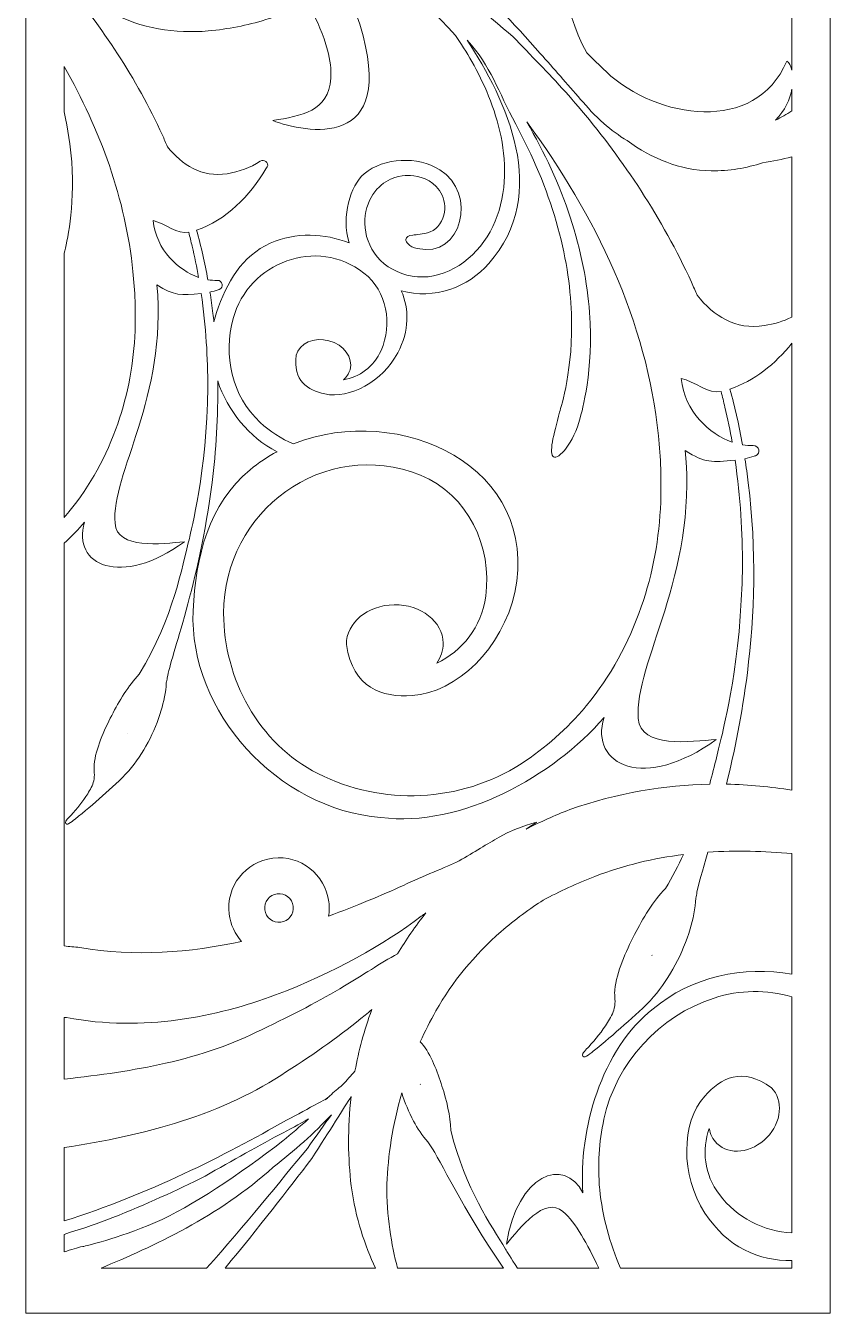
# Model space of a CAD drawing. Header units: centimetres. Extents: x -9.8 to 9, y -13.7 to 13.8.
# Drawn here: x 0.88 to 8.96, y -13.71 to -0.76 of the extents above; entities that cross this region are included whole.
import ezdxf

# ---------------------------------------------------------------- set-up
doc = ezdxf.new("R2010")
doc.units = ezdxf.units.CM
doc.header["$MEASUREMENT"] = 0
doc.layers.add('layer 1', color=7, linetype='Continuous')

msp = doc.modelspace()

# ---------------------------------------------------------------- linework, layer by layer
at = {"layer": 'layer 1', "color": 242, "lineweight": 9}
for points, knots in [([(8.95996, 13.84491), (8.95996, 13.84491), (0.87506, 13.84491), (0.87506, 13.84491), (0.87506, 13.84491), (0.87506, 13.84491), (0.87506, -13.70751), (0.87506, -13.70751), (0.87506, -13.70751), (0.87506, -13.70751), (8.95996, -13.70751), (8.95996, -13.70751), (8.95996, -13.70751), (8.95996, -13.70751), (8.95996, 13.84491), (8.95996, 13.84491)], [0, 0, 0, 0, 0.2, 0.2, 0.2, 0.2, 0.4, 0.4, 0.4, 0.4, 0.6, 0.6, 0.6, 0.6, 1, 1, 1, 1]), ([(1.26045, -0.32116), (1.26045, -0.32116), (1.26045, -0.23087), (1.26045, -0.23087), (1.26045, -0.23087), (1.31748, -0.29563), (1.38623, -0.37492), (1.46571, -0.44337), (1.46571, -0.44337), (1.54554, -0.51334), (1.63341, -0.57588), (1.72955, -0.6276), (1.72955, -0.6276), (2.02768, -0.79208), (2.38152, -0.8439), (2.70942, -0.81487), (2.70942, -0.81487), (2.90886, -0.79695), (3.09924, -0.75949), (3.28621, -0.70162), (3.28621, -0.70162), (3.42175, -0.65969), (3.54866, -0.6155), (3.68567, -0.49431), (3.68567, -0.49431), (3.37865, -0.49628), (3.05659, -0.52297), (2.74674, -0.5624), (2.74674, -0.5624), (3.20792, -0.4153), (3.19795, 0.065), (3.10022, 0.11385), (3.10022, 0.11385), (2.82096, -0.5409), (1.9415, -0.40538), (1.48459, 0.0213), (1.48459, 0.0213), (1.40816, 0.09673), (1.33363, 0.16915), (1.26045, 0.23901), (1.26045, 0.23901), (1.26045, 0.23901), (1.26045, 2.70629), (1.26045, 2.70629), (1.26045, 2.70629), (1.54099, 1.78257), (2.17684, 1.09733), (2.88229, 0.43706), (2.88229, 0.43706), (3.31853, 0.02876), (3.73063, -0.39542), (3.90859, -1.00834), (3.90859, -1.00834), (3.93565, -1.10768), (3.94497, -1.20606), (3.94019, -1.28982), (3.94019, -1.28982), (3.92106, -1.62567), (3.64556, -1.66834), (3.35677, -1.71562), (3.35677, -1.71562), (3.68158, -1.83921), (4.62777, -2.03425), (4.23129, -0.74843), (4.23129, -0.74843), (3.98744, 0.04237), (3.0751, 0.9045), (2.21682, 1.68341), (2.21682, 1.68341), (1.5926, 2.24992), (1.23893, 3.10303), (1.26873, 3.44699), (1.26873, 3.44699), (1.26873, 3.44699), (1.26093, 3.4301), (1.26093, 3.4301), (1.26093, 3.4301), (1.26093, 3.4301), (1.26045, 3.43918), (1.26045, 3.43918), (1.26045, 3.43918), (1.26045, 3.43918), (1.26045, 3.74392), (1.26045, 3.74392), (1.26045, 3.74392), (1.26726, 3.87525), (1.28337, 4.01648), (1.31274, 4.16575), (1.31274, 4.16575), (1.35808, 4.37257), (1.44582, 4.58393), (1.57158, 4.78723), (1.57158, 4.78723), (1.69141, 4.9132), (1.91749, 5.12838), (2.13498, 5.26089), (2.13498, 5.26089), (2.61019, 5.55642), (3.13958, 5.71225), (3.86756, 5.7745), (3.86756, 5.7745), (4.41926, 5.87114), (4.97497, 5.82573), (5.49138, 5.71395), (5.49138, 5.71395), (5.42488, 5.63964), (5.37966, 5.54486), (5.36673, 5.43822), (5.36673, 5.43822), (5.35705, 5.35887), (5.36637, 5.28166), (5.39103, 5.21104), (5.39103, 5.21104), (4.97663, 5.46914), (4.48694, 5.63583), (3.95091, 5.58243), (3.95091, 5.58243), (3.458, 5.53332), (2.98903, 5.31285), (2.63787, 4.97378), (2.63787, 4.97378), (2.46243, 4.80336), (2.31621, 4.60504), (2.20644, 4.3883), (2.20644, 4.3883), (2.09695, 4.17129), (2.02693, 3.93677), (1.98842, 3.69967), (1.98842, 3.69967), (1.88206, 3.0561), (2.02264, 2.38246), (2.36822, 1.84018), (2.36822, 1.84018), (2.93716, 0.92522), (4.4393, -0.0324), (5.1955, -0.8615), (5.1955, -0.8615), (5.24774, -0.93848), (5.30282, -1.0266), (5.35892, -1.12371), (5.35892, -1.12371), (5.47552, -1.33236), (5.59292, -1.58849), (5.6515, -1.87961), (5.6515, -1.87961), (5.71023, -2.16773), (5.70524, -2.49956), (5.56846, -2.78295), (5.56846, -2.78295), (5.4362, -3.06135), (5.15832, -3.2873), (4.86412, -3.28898), (4.86412, -3.28898), (4.72101, -3.29006), (4.57958, -3.23929), (4.47763, -3.15559), (4.47763, -3.15559), (4.37469, -3.07168), (4.31197, -2.95269), (4.29129, -2.83819), (4.29129, -2.83819), (4.26998, -2.72171), (4.28959, -2.6101), (4.32989, -2.52118), (4.32989, -2.52118), (4.36944, -2.43228), (4.43245, -2.36988), (4.49376, -2.33167), (4.49376, -2.33167), (4.61933, -2.25515), (4.72135, -2.26976), (4.74114, -2.26842), (4.74114, -2.26842), (4.82628, -2.27724), (4.95258, -2.30319), (5.03338, -2.42011), (5.03338, -2.42011), (5.07214, -2.4776), (5.09532, -2.55653), (5.0823, -2.6382), (5.0823, -2.6382), (5.07023, -2.71933), (5.02084, -2.80431), (4.94018, -2.83458), (4.94018, -2.83458), (4.8605, -2.86451), (4.8047, -2.86074), (4.76375, -2.86793), (4.76375, -2.86793), (4.72304, -2.87268), (4.69484, -2.88419), (4.69487, -2.91163), (4.69487, -2.91163), (4.69369, -2.93702), (4.72523, -2.98438), (4.80995, -3.00265), (4.80995, -3.00265), (5.26505, -3.10779), (5.41455, -2.44143), (5.03531, -2.21021), (5.03531, -2.21021), (4.81454, -2.07564), (4.4768, -2.08099), (4.27599, -2.2528), (4.27599, -2.2528), (4.13882, -2.37018), (4.04337, -2.67512), (4.12437, -2.94692), (4.12437, -2.94692), (3.87826, -2.84879), (3.58955, -2.83595), (3.33236, -2.94991), (3.33236, -2.94991), (3.04927, -3.07534), (2.8921, -3.34547), (2.79266, -3.6454), (2.79266, -3.6454), (2.7822, -3.67696), (2.77351, -3.70894), (2.76638, -3.74122), (2.76638, -3.74122), (2.76327, -3.71298), (2.75993, -3.68469), (2.75641, -3.65635), (2.75641, -3.65635), (2.74764, -3.58459), (2.73739, -3.51246), (2.72575, -3.44061), (2.72575, -3.44061), (2.7534, -3.43459), (2.78123, -3.42721), (2.80837, -3.41817), (2.80837, -3.41817), (2.81215, -3.4166), (2.81615, -3.41535), (2.82041, -3.41382), (2.82041, -3.41382), (2.87141, -3.39556), (2.85247, -3.32149), (2.80089, -3.32299), (2.80089, -3.32299), (2.76766, -3.32389), (2.73594, -3.3217), (2.70517, -3.31694), (2.70517, -3.31694), (2.67467, -3.15023), (2.6373, -2.98319), (2.59244, -2.81752), (2.59244, -2.81752), (2.88394, -2.72137), (3.13081, -2.46909), (3.28847, -2.20314), (3.28847, -2.20314), (3.29292, -2.19656), (3.29669, -2.18964), (3.30085, -2.18263), (3.30085, -2.18263), (3.32495, -2.13997), (3.26822, -2.09896), (3.23151, -2.12457), (3.23151, -2.12457), (3.13453, -2.1915), (3.01644, -2.23132), (2.90078, -2.25017), (2.90078, -2.25017), (2.64036, -2.29217), (2.44637, -2.16215), (2.29996, -1.97908), (2.29996, -1.97908), (2.283, -1.93986), (2.26544, -1.90113), (2.24787, -1.86234), (2.24787, -1.86234), (1.98682, -1.29015), (1.63849, -0.76887), (1.26535, -0.32698), (1.26535, -0.32698), (1.26535, -0.32698), (1.26045, -0.32116), (1.26045, -0.32116)], [0, 0, 0, 0, 0.01408451, 0.01408451, 0.01408451, 0.01408451, 0.02816901, 0.02816901, 0.02816901, 0.02816901, 0.04225352, 0.04225352, 0.04225352, 0.04225352, 0.05633803, 0.05633803, 0.05633803, 0.05633803, 0.07042254, 0.07042254, 0.07042254, 0.07042254, 0.08450704, 0.08450704, 0.08450704, 0.08450704, 0.09859155, 0.09859155, 0.09859155, 0.09859155, 0.11267606, 0.11267606, 0.11267606, 0.11267606, 0.12676056, 0.12676056, 0.12676056, 0.12676056, 0.14084507, 0.14084507, 0.14084507, 0.14084507, 0.15492958, 0.15492958, 0.15492958, 0.15492958, 0.16901408, 0.16901408, 0.16901408, 0.16901408, 0.18309859, 0.18309859, 0.18309859, 0.18309859, 0.1971831, 0.1971831, 0.1971831, 0.1971831, 0.21126761, 0.21126761, 0.21126761, 0.21126761, 0.22535211, 0.22535211, 0.22535211, 0.22535211, 0.23943662, 0.23943662, 0.23943662, 0.23943662, 0.25352113, 0.25352113, 0.25352113, 0.25352113, 0.26760563, 0.26760563, 0.26760563, 0.26760563, 0.28169014, 0.28169014, 0.28169014, 0.28169014, 0.29577465, 0.29577465, 0.29577465, 0.29577465, 0.30985915, 0.30985915, 0.30985915, 0.30985915, 0.32394366, 0.32394366, 0.32394366, 0.32394366, 0.33802817, 0.33802817, 0.33802817, 0.33802817, 0.35211268, 0.35211268, 0.35211268, 0.35211268, 0.36619718, 0.36619718, 0.36619718, 0.36619718, 0.38028169, 0.38028169, 0.38028169, 0.38028169, 0.3943662, 0.3943662, 0.3943662, 0.3943662, 0.4084507, 0.4084507, 0.4084507, 0.4084507, 0.42253521, 0.42253521, 0.42253521, 0.42253521, 0.43661972, 0.43661972, 0.43661972, 0.43661972, 0.45070423, 0.45070423, 0.45070423, 0.45070423, 0.46478873, 0.46478873, 0.46478873, 0.46478873, 0.47887324, 0.47887324, 0.47887324, 0.47887324, 0.49295775, 0.49295775, 0.49295775, 0.49295775, 0.50704225, 0.50704225, 0.50704225, 0.50704225, 0.52112676, 0.52112676, 0.52112676, 0.52112676, 0.53521127, 0.53521127, 0.53521127, 0.53521127, 0.54929577, 0.54929577, 0.54929577, 0.54929577, 0.56338028, 0.56338028, 0.56338028, 0.56338028, 0.57746479, 0.57746479, 0.57746479, 0.57746479, 0.5915493, 0.5915493, 0.5915493, 0.5915493, 0.6056338, 0.6056338, 0.6056338, 0.6056338, 0.61971831, 0.61971831, 0.61971831, 0.61971831, 0.63380282, 0.63380282, 0.63380282, 0.63380282, 0.64788732, 0.64788732, 0.64788732, 0.64788732, 0.66197183, 0.66197183, 0.66197183, 0.66197183, 0.67605634, 0.67605634, 0.67605634, 0.67605634, 0.69014085, 0.69014085, 0.69014085, 0.69014085, 0.70422535, 0.70422535, 0.70422535, 0.70422535, 0.71830986, 0.71830986, 0.71830986, 0.71830986, 0.73239437, 0.73239437, 0.73239437, 0.73239437, 0.74647887, 0.74647887, 0.74647887, 0.74647887, 0.76056338, 0.76056338, 0.76056338, 0.76056338, 0.77464789, 0.77464789, 0.77464789, 0.77464789, 0.78873239, 0.78873239, 0.78873239, 0.78873239, 0.8028169, 0.8028169, 0.8028169, 0.8028169, 0.81690141, 0.81690141, 0.81690141, 0.81690141, 0.83098592, 0.83098592, 0.83098592, 0.83098592, 0.84507042, 0.84507042, 0.84507042, 0.84507042, 0.85915493, 0.85915493, 0.85915493, 0.85915493, 0.87323944, 0.87323944, 0.87323944, 0.87323944, 0.88732394, 0.88732394, 0.88732394, 0.88732394, 0.90140845, 0.90140845, 0.90140845, 0.90140845, 0.91549296, 0.91549296, 0.91549296, 0.91549296, 0.92957746, 0.92957746, 0.92957746, 0.92957746, 0.94366197, 0.94366197, 0.94366197, 0.94366197, 0.95774648, 0.95774648, 0.95774648, 0.95774648, 0.97183099, 0.97183099, 0.97183099, 0.97183099, 1, 1, 1, 1]), ([(8.57457, 1.64508), (8.57457, 1.64508), (8.57457, 0.54915), (8.57457, 0.54915), (8.57457, 0.54915), (8.22652, 0.66412), (7.85219, 0.63878), (7.60949, 0.46696), (7.60949, 0.46696), (7.36936, 0.29696), (7.20749, 0.05281), (7.42476, -0.31925), (7.42476, -0.31925), (7.55482, -0.48365), (7.82473, -0.48747), (8.02688, -0.32748), (8.02688, -0.32748), (8.23068, -0.16755), (8.29019, 0.0955), (8.1606, 0.25932), (8.1606, 0.25932), (8.11706, 0.3152), (8.0575, 0.35263), (7.99062, 0.37105), (7.99062, 0.37105), (8.18415, 0.41794), (8.39044, 0.3985), (8.57457, 0.30299), (8.57457, 0.30299), (8.57457, 0.30299), (8.57457, -1.2079), (8.57457, -1.2079), (8.57457, -1.2079), (8.56406, -1.16332), (8.5457, -1.1317), (8.52319, -1.12045), (8.52319, -1.12045), (8.20928, -1.85643), (7.22067, -1.70409), (6.70707, -1.22447), (6.70707, -1.22447), (6.6412, -1.15946), (6.57655, -1.09639), (6.5129, -1.0351), (6.5129, -1.0351), (6.25996, -0.57527), (6.20332, -0.01164), (6.4241, 0.47991), (6.4241, 0.47991), (6.70947, 1.11446), (7.31788, 1.5656), (8.01219, 1.64244), (8.01219, 1.64244), (8.20142, 1.66331), (8.38948, 1.66343), (8.57457, 1.64508)], [0, 0, 0, 0, 0.06666667, 0.06666667, 0.06666667, 0.06666667, 0.13333333, 0.13333333, 0.13333333, 0.13333333, 0.2, 0.2, 0.2, 0.2, 0.26666667, 0.26666667, 0.26666667, 0.26666667, 0.33333333, 0.33333333, 0.33333333, 0.33333333, 0.4, 0.4, 0.4, 0.4, 0.46666667, 0.46666667, 0.46666667, 0.46666667, 0.53333333, 0.53333333, 0.53333333, 0.53333333, 0.6, 0.6, 0.6, 0.6, 0.66666667, 0.66666667, 0.66666667, 0.66666667, 0.73333333, 0.73333333, 0.73333333, 0.73333333, 0.8, 0.8, 0.8, 0.8, 0.86666667, 0.86666667, 0.86666667, 0.86666667, 1, 1, 1, 1]), ([(8.57457, -2.08144), (8.57457, -2.08144), (8.57457, -3.69269), (8.57457, -3.69269), (8.57457, -3.69269), (8.4879, -3.73506), (8.39276, -3.76256), (8.29901, -3.77783), (8.29901, -3.77783), (8.00627, -3.82505), (7.7882, -3.6789), (7.62362, -3.4731), (7.62362, -3.4731), (7.60456, -3.42901), (7.58482, -3.38549), (7.56507, -3.34188), (7.56507, -3.34188), (7.27162, -2.69866), (6.88006, -2.1127), (6.46062, -1.61598), (6.46062, -1.61598), (6.28928, -1.41197), (6.11409, -1.22261), (5.93926, -1.04789), (5.93926, -1.04789), (5.90502, -1.01071), (5.87039, -0.97347), (5.83527, -0.93651), (5.83527, -0.93651), (5.56525, -0.65285), (3.90188, 0.5945), (3.62039, 0.74176), (3.62039, 0.74176), (4.18427, 0.51182), (4.73348, 0.2129), (5.19554, -0.18504), (5.19554, -0.18504), (5.50043, -0.44314), (5.77664, -0.73545), (6.04595, -1.04071), (6.04595, -1.04071), (6.18096, -1.19327), (6.31499, -1.34851), (6.45166, -1.50404), (6.45166, -1.50404), (6.51642, -1.57751), (6.59489, -1.66847), (6.68585, -1.74681), (6.68585, -1.74681), (6.75759, -1.8097), (6.83515, -1.86722), (6.9186, -1.91748), (6.9186, -1.91748), (7.16803, -2.09902), (7.44752, -2.21717), (7.76382, -2.22131), (7.76382, -2.22131), (7.9427, -2.22366), (8.11643, -2.19457), (8.28045, -2.14069), (8.28045, -2.14069), (8.38, -2.12557), (8.47785, -2.10587), (8.57457, -2.08144)], [0, 0, 0, 0, 0.05882353, 0.05882353, 0.05882353, 0.05882353, 0.11764706, 0.11764706, 0.11764706, 0.11764706, 0.17647059, 0.17647059, 0.17647059, 0.17647059, 0.23529412, 0.23529412, 0.23529412, 0.23529412, 0.29411765, 0.29411765, 0.29411765, 0.29411765, 0.35294118, 0.35294118, 0.35294118, 0.35294118, 0.41176471, 0.41176471, 0.41176471, 0.41176471, 0.47058824, 0.47058824, 0.47058824, 0.47058824, 0.52941176, 0.52941176, 0.52941176, 0.52941176, 0.58823529, 0.58823529, 0.58823529, 0.58823529, 0.64705882, 0.64705882, 0.64705882, 0.64705882, 0.70588235, 0.70588235, 0.70588235, 0.70588235, 0.76470588, 0.76470588, 0.76470588, 0.76470588, 0.82352941, 0.82352941, 0.82352941, 0.82352941, 0.88235294, 0.88235294, 0.88235294, 0.88235294, 1, 1, 1, 1]), ([(3.5659, -4.96798), (3.44396, -4.9154), (3.33017, -4.84249), (3.23064, -4.75085), (3.23064, -4.75085), (2.94527, -4.48783), (2.85645, -4.07275), (2.95862, -3.70779), (2.95862, -3.70779), (3.1174, -3.14002), (3.79802, -2.88043), (4.2732, -3.24924), (4.2732, -3.24924), (4.50826, -3.43243), (4.56109, -3.76336), (4.44607, -4.02642), (4.44607, -4.02642), (4.37266, -4.19442), (4.22775, -4.29556), (4.06675, -4.32258), (4.06675, -4.32258), (4.09921, -4.29671), (4.12316, -4.26213), (4.13397, -4.22115), (4.13397, -4.22115), (4.16674, -4.10055), (4.07214, -3.96985), (3.92243, -3.9298), (3.92243, -3.9298), (3.77361, -3.88934), (3.62604, -3.95491), (3.59316, -4.07593), (3.59316, -4.07593), (3.56113, -4.33169), (3.70759, -4.42793), (3.87966, -4.46496), (3.87966, -4.46496), (4.13051, -4.51897), (4.46042, -4.34098), (4.61286, -4.05242), (4.61286, -4.05242), (4.73121, -3.82838), (4.72916, -3.61191), (4.64902, -3.42672), (4.64902, -3.42672), (4.97882, -3.52091), (5.32474, -3.39078), (5.52832, -3.15369), (5.52832, -3.15369), (6.1569, -2.44373), (5.69982, -1.50894), (5.31277, -0.90715), (5.31277, -0.90715), (5.55071, -1.17576), (5.61922, -1.41771), (5.79913, -1.75191), (5.79913, -1.75191), (5.97067, -2.06919), (6.11176, -2.40474), (6.20585, -2.73205), (6.20585, -2.73205), (6.30159, -3.05957), (6.34884, -3.37766), (6.35899, -3.65551), (6.35899, -3.65551), (6.38019, -4.21332), (6.25444, -4.59113), (6.24069, -4.64687), (6.24069, -4.64687), (6.17742, -4.87842), (6.13016, -5.06708), (6.1793, -5.09763), (6.1793, -5.09763), (6.23142, -5.13002), (6.37878, -4.95821), (6.44757, -4.70507), (6.44757, -4.70507), (6.46314, -4.64447), (6.5839, -4.23147), (6.54049, -3.6449), (6.54049, -3.6449), (6.51951, -3.35346), (6.45738, -3.02327), (6.34655, -2.68857), (6.34655, -2.68857), (6.24023, -2.3641), (6.08921, -2.03694), (5.91024, -1.72898), (5.91024, -1.72898), (6.60545, -2.67372), (7.1161, -3.73552), (7.2328, -4.8848), (7.2328, -4.8848), (7.25612, -5.10453), (7.26394, -5.32813), (7.25614, -5.55414), (7.25614, -5.55414), (7.24357, -5.9117), (7.17787, -6.26887), (7.06077, -6.60584), (7.06077, -6.60584), (6.93541, -6.96633), (6.75143, -7.30475), (6.50923, -7.59845), (6.50923, -7.59845), (6.5058, -7.60138), (6.50248, -7.60563), (6.50033, -7.60922), (6.50033, -7.60922), (6.31652, -7.82968), (6.10052, -8.02445), (5.85228, -8.18369), (5.85228, -8.18369), (5.24176, -8.57503), (4.45617, -8.60819), (3.81152, -8.28239), (3.81152, -8.28239), (3.21059, -7.97832), (2.86589, -7.32739), (2.86376, -6.66972), (2.86376, -6.66972), (2.86011, -5.64668), (3.87357, -4.89116), (4.84144, -5.28204), (4.84144, -5.28204), (5.32058, -5.47662), (5.56538, -6.00409), (5.49787, -6.49772), (5.49787, -6.49772), (5.45481, -6.81296), (5.26075, -7.05038), (5.00473, -7.17168), (5.00473, -7.17168), (5.04669, -7.11315), (5.07031, -7.04406), (5.06897, -6.97052), (5.06897, -6.97052), (5.0666, -6.7537), (4.8468, -6.58024), (4.57791, -6.58425), (4.57791, -6.58425), (4.31029, -6.58712), (4.09495, -6.76644), (4.09734, -6.98405), (4.09734, -6.98405), (4.16491, -7.42618), (4.45497, -7.51754), (4.75976, -7.49793), (4.75976, -7.49793), (5.20415, -7.46939), (5.67069, -7.01611), (5.78861, -6.46221), (5.78861, -6.46221), (6.05697, -5.20162), (4.62932, -4.53931), (3.5659, -4.96798)], [0, 0, 0, 0, 0.025, 0.025, 0.025, 0.025, 0.05, 0.05, 0.05, 0.05, 0.075, 0.075, 0.075, 0.075, 0.1, 0.1, 0.1, 0.1, 0.125, 0.125, 0.125, 0.125, 0.15, 0.15, 0.15, 0.15, 0.175, 0.175, 0.175, 0.175, 0.2, 0.2, 0.2, 0.2, 0.225, 0.225, 0.225, 0.225, 0.25, 0.25, 0.25, 0.25, 0.275, 0.275, 0.275, 0.275, 0.3, 0.3, 0.3, 0.3, 0.325, 0.325, 0.325, 0.325, 0.35, 0.35, 0.35, 0.35, 0.375, 0.375, 0.375, 0.375, 0.4, 0.4, 0.4, 0.4, 0.425, 0.425, 0.425, 0.425, 0.45, 0.45, 0.45, 0.45, 0.475, 0.475, 0.475, 0.475, 0.5, 0.5, 0.5, 0.5, 0.525, 0.525, 0.525, 0.525, 0.55, 0.55, 0.55, 0.55, 0.575, 0.575, 0.575, 0.575, 0.6, 0.6, 0.6, 0.6, 0.625, 0.625, 0.625, 0.625, 0.65, 0.65, 0.65, 0.65, 0.675, 0.675, 0.675, 0.675, 0.7, 0.7, 0.7, 0.7, 0.725, 0.725, 0.725, 0.725, 0.75, 0.75, 0.75, 0.75, 0.775, 0.775, 0.775, 0.775, 0.8, 0.8, 0.8, 0.8, 0.825, 0.825, 0.825, 0.825, 0.85, 0.85, 0.85, 0.85, 0.875, 0.875, 0.875, 0.875, 0.9, 0.9, 0.9, 0.9, 0.925, 0.925, 0.925, 0.925, 0.95, 0.95, 0.95, 0.95, 1, 1, 1, 1]), ([(1.26045, -5.70574), (1.26045, -5.70574), (1.26045, -3.04979), (1.26045, -3.04979), (1.26045, -3.04979), (1.28756, -2.9465), (1.3712, -2.60184), (1.33641, -2.13191), (1.33641, -2.13191), (1.32508, -1.97451), (1.30027, -1.80441), (1.26045, -1.62841), (1.26045, -1.62841), (1.26045, -1.62841), (1.26045, -1.17134), (1.26045, -1.17134), (1.26045, -1.17134), (1.62478, -1.81305), (1.87808, -2.50408), (1.95229, -3.23491), (1.95229, -3.23491), (1.97304, -3.43041), (1.97999, -3.6293), (1.97304, -3.83037), (1.97304, -3.83037), (1.96187, -4.14845), (1.90342, -4.46618), (1.79925, -4.76596), (1.79925, -4.76596), (1.68774, -5.08666), (1.52406, -5.38772), (1.3086, -5.64898), (1.3086, -5.64898), (1.30554, -5.6516), (1.30259, -5.65537), (1.30069, -5.65856), (1.30069, -5.65856), (1.28746, -5.67443), (1.27406, -5.69017), (1.26045, -5.70574)], [0, 0, 0, 0, 0.09090909, 0.09090909, 0.09090909, 0.09090909, 0.18181818, 0.18181818, 0.18181818, 0.18181818, 0.27272727, 0.27272727, 0.27272727, 0.27272727, 0.36363636, 0.36363636, 0.36363636, 0.36363636, 0.45454545, 0.45454545, 0.45454545, 0.45454545, 0.54545455, 0.54545455, 0.54545455, 0.54545455, 0.63636364, 0.63636364, 0.63636364, 0.63636364, 0.72727273, 0.72727273, 0.72727273, 0.72727273, 0.81818182, 0.81818182, 0.81818182, 0.81818182, 1, 1, 1, 1]), ([(8.57457, -1.39906), (8.57457, -1.39906), (8.57457, -1.61936), (8.57457, -1.61936), (8.57457, -1.61936), (8.522, -1.65392), (8.46741, -1.68445), (8.4112, -1.71099), (8.4112, -1.71099), (8.50588, -1.61517), (8.55539, -1.50138), (8.57457, -1.39906)], [0, 0, 0, 0, 0.25, 0.25, 0.25, 0.25, 0.5, 0.5, 0.5, 0.5, 1, 1, 1, 1]), ([(2.51275, -2.83959), (2.5249, -2.88604), (2.53617, -2.93268), (2.54688, -2.9787), (2.54688, -2.9787), (2.57172, -3.08408), (2.59321, -3.1891), (2.61172, -3.293), (2.61172, -3.293), (2.40989, -3.2213), (2.18472, -3.019), (2.15608, -2.72263), (2.15608, -2.72263), (2.27444, -2.75013), (2.40354, -2.86409), (2.51275, -2.83959)], [0, 0, 0, 0, 0.2, 0.2, 0.2, 0.2, 0.4, 0.4, 0.4, 0.4, 0.6, 0.6, 0.6, 0.6, 1, 1, 1, 1]), ([(1.26045, -10.01472), (1.26045, -10.01472), (1.26045, -5.96612), (1.26045, -5.96612), (1.26045, -5.96612), (1.33533, -5.89764), (1.40444, -5.82671), (1.4665, -5.75461), (1.4665, -5.75461), (1.33196, -6.1856), (1.83573, -6.41745), (2.47005, -5.95068), (2.47005, -5.95068), (2.24118, -5.97212), (1.79087, -6.03056), (1.77193, -5.76498), (1.77193, -5.76498), (1.73598, -5.26017), (2.29882, -4.49761), (2.1929, -3.3674), (2.1929, -3.3674), (2.36753, -3.4812), (2.43273, -3.47244), (2.63736, -3.45382), (2.63736, -3.45382), (2.68708, -3.78898), (2.70517, -4.10928), (2.7037, -4.39971), (2.7037, -4.39971), (2.69447, -5.25275), (2.53526, -5.83903), (2.51983, -5.91773), (2.51983, -5.91773), (2.44098, -6.21505), (2.36669, -6.69438), (2.01539, -7.28383), (2.01539, -7.28383), (1.90498, -7.3976), (1.81472, -7.55037), (1.73919, -7.69742), (1.73919, -7.69742), (1.66207, -7.84853), (1.57734, -8.03083), (1.56227, -8.19182), (1.56227, -8.19182), (1.56189, -8.19273), (1.56191, -8.19317), (1.56222, -8.1942), (1.56222, -8.1942), (1.56207, -8.19489), (1.56185, -8.19556), (1.56175, -8.19655), (1.56175, -8.19655), (1.55859, -8.25063), (1.57176, -8.29818), (1.55823, -8.35511), (1.55823, -8.35511), (1.54799, -8.39927), (1.5225, -8.44428), (1.49796, -8.48365), (1.49796, -8.48365), (1.44948, -8.56172), (1.39019, -8.63339), (1.33006, -8.70047), (1.33006, -8.70047), (1.31836, -8.71272), (1.30281, -8.72611), (1.29065, -8.74114), (1.29065, -8.74114), (1.28512, -8.74732), (1.28045, -8.75387), (1.27699, -8.76053), (1.27699, -8.76053), (1.26696, -8.78003), (1.28168, -8.79448), (1.29793, -8.78891), (1.29793, -8.78891), (1.30126, -8.78816), (1.30512, -8.78633), (1.30881, -8.78418), (1.30881, -8.78418), (1.32973, -8.77334), (1.35211, -8.75322), (1.37022, -8.73896), (1.37022, -8.73896), (1.46471, -8.66576), (1.55653, -8.58564), (1.64718, -8.50427), (1.64718, -8.50427), (1.73654, -8.42402), (1.82819, -8.3484), (1.90973, -8.25376), (1.90973, -8.25376), (2.05785, -8.08065), (2.17008, -7.86595), (2.23606, -7.6455), (2.23606, -7.6455), (2.26094, -7.56346), (2.28436, -7.46094), (2.28625, -7.37059), (2.28625, -7.37059), (2.2903, -7.35355), (2.29377, -7.33643), (2.29728, -7.31863), (2.29728, -7.31863), (2.33397, -7.10457), (2.61671, -6.3782), (2.74791, -5.35447), (2.74791, -5.35447), (2.78742, -5.03827), (2.81005, -4.69387), (2.80372, -4.33408), (2.80372, -4.33408), (2.90301, -4.63302), (3.11684, -4.90025), (3.40032, -5.04538), (3.40032, -5.04538), (3.30522, -5.09625), (3.21418, -5.15678), (3.12902, -5.22754), (3.12902, -5.22754), (2.71578, -5.57094), (2.5812, -6.09628), (2.55714, -6.64409), (2.55714, -6.64409), (2.51261, -7.65839), (3.40188, -8.63801), (4.44443, -8.72356), (4.44443, -8.72356), (5.25154, -8.82767), (6.17868, -8.3074), (6.68672, -7.71718), (6.68672, -7.71718), (6.5355, -8.20167), (7.10177, -8.46229), (7.81481, -7.93759), (7.81481, -7.93759), (7.55754, -7.96168), (7.05134, -8.02738), (7.03007, -7.72885), (7.03007, -7.72885), (6.98967, -7.16138), (7.62233, -6.30419), (7.50327, -5.03373), (7.50327, -5.03373), (7.69957, -5.16165), (7.77287, -5.15179), (8.0029, -5.13086), (8.0029, -5.13086), (8.05878, -5.50762), (8.0791, -5.86766), (8.07746, -6.19414), (8.07746, -6.19414), (8.06709, -7.15305), (7.88813, -7.81209), (7.87078, -7.90055), (7.87078, -7.90055), (7.8357, -8.03279), (7.80139, -8.19706), (7.74832, -8.38835), (7.74832, -8.38835), (7.29629, -8.39657), (6.82317, -8.4736), (6.34146, -8.64403), (6.34146, -8.64403), (6.19018, -8.70267), (6.04359, -8.76868), (5.90281, -8.84096), (5.90281, -8.84096), (5.96985, -8.79312), (6.00996, -8.77262), (6.00878, -8.77093), (6.00878, -8.77093), (6.01126, -8.77443), (5.86457, -8.79391), (5.63106, -8.92223), (5.63106, -8.92223), (5.51576, -8.9844), (5.38054, -9.07672), (5.22956, -9.15869), (5.22956, -9.15869), (5.09321, -9.22531), (4.87141, -9.31155), (4.67056, -9.40568), (4.67056, -9.40568), (4.45104, -9.50482), (4.19701, -9.61343), (3.91847, -9.71412), (3.91847, -9.71412), (3.92591, -9.6683), (3.92709, -9.62071), (3.9212, -9.57231), (3.9212, -9.57231), (3.88741, -9.29512), (3.6359, -9.09868), (3.35871, -9.1322), (3.35871, -9.1322), (3.08188, -9.16609), (2.88531, -9.41719), (2.91906, -9.69392), (2.91906, -9.69392), (2.93199, -9.80056), (2.97722, -9.89531), (3.04371, -9.96961), (3.04371, -9.96961), (2.52729, -10.08141), (1.97158, -10.12683), (1.41988, -10.0302), (1.41988, -10.0302), (1.36564, -10.02556), (1.31254, -10.02041), (1.26045, -10.01472)], [0, 0, 0, 0, 0.01851852, 0.01851852, 0.01851852, 0.01851852, 0.03703704, 0.03703704, 0.03703704, 0.03703704, 0.05555556, 0.05555556, 0.05555556, 0.05555556, 0.07407407, 0.07407407, 0.07407407, 0.07407407, 0.09259259, 0.09259259, 0.09259259, 0.09259259, 0.11111111, 0.11111111, 0.11111111, 0.11111111, 0.12962963, 0.12962963, 0.12962963, 0.12962963, 0.14814815, 0.14814815, 0.14814815, 0.14814815, 0.16666667, 0.16666667, 0.16666667, 0.16666667, 0.18518519, 0.18518519, 0.18518519, 0.18518519, 0.2037037, 0.2037037, 0.2037037, 0.2037037, 0.22222222, 0.22222222, 0.22222222, 0.22222222, 0.24074074, 0.24074074, 0.24074074, 0.24074074, 0.25925926, 0.25925926, 0.25925926, 0.25925926, 0.27777778, 0.27777778, 0.27777778, 0.27777778, 0.2962963, 0.2962963, 0.2962963, 0.2962963, 0.31481481, 0.31481481, 0.31481481, 0.31481481, 0.33333333, 0.33333333, 0.33333333, 0.33333333, 0.35185185, 0.35185185, 0.35185185, 0.35185185, 0.37037037, 0.37037037, 0.37037037, 0.37037037, 0.38888889, 0.38888889, 0.38888889, 0.38888889, 0.40740741, 0.40740741, 0.40740741, 0.40740741, 0.42592593, 0.42592593, 0.42592593, 0.42592593, 0.44444444, 0.44444444, 0.44444444, 0.44444444, 0.46296296, 0.46296296, 0.46296296, 0.46296296, 0.48148148, 0.48148148, 0.48148148, 0.48148148, 0.5, 0.5, 0.5, 0.5, 0.51851852, 0.51851852, 0.51851852, 0.51851852, 0.53703704, 0.53703704, 0.53703704, 0.53703704, 0.55555556, 0.55555556, 0.55555556, 0.55555556, 0.57407407, 0.57407407, 0.57407407, 0.57407407, 0.59259259, 0.59259259, 0.59259259, 0.59259259, 0.61111111, 0.61111111, 0.61111111, 0.61111111, 0.62962963, 0.62962963, 0.62962963, 0.62962963, 0.64814815, 0.64814815, 0.64814815, 0.64814815, 0.66666667, 0.66666667, 0.66666667, 0.66666667, 0.68518519, 0.68518519, 0.68518519, 0.68518519, 0.7037037, 0.7037037, 0.7037037, 0.7037037, 0.72222222, 0.72222222, 0.72222222, 0.72222222, 0.74074074, 0.74074074, 0.74074074, 0.74074074, 0.75925926, 0.75925926, 0.75925926, 0.75925926, 0.77777778, 0.77777778, 0.77777778, 0.77777778, 0.7962963, 0.7962963, 0.7962963, 0.7962963, 0.81481481, 0.81481481, 0.81481481, 0.81481481, 0.83333333, 0.83333333, 0.83333333, 0.83333333, 0.85185185, 0.85185185, 0.85185185, 0.85185185, 0.87037037, 0.87037037, 0.87037037, 0.87037037, 0.88888889, 0.88888889, 0.88888889, 0.88888889, 0.90740741, 0.90740741, 0.90740741, 0.90740741, 0.92592593, 0.92592593, 0.92592593, 0.92592593, 0.94444444, 0.94444444, 0.94444444, 0.94444444, 0.96296296, 0.96296296, 0.96296296, 0.96296296, 1, 1, 1, 1]), ([(8.57457, -3.95536), (8.57457, -3.95536), (8.57457, -8.44881), (8.57457, -8.44881), (8.57457, -8.44881), (8.36247, -8.4141), (8.143, -8.39289), (7.91771, -8.38851), (7.91771, -8.38851), (7.99573, -8.0679), (8.07297, -7.69026), (8.12717, -7.26739), (8.12717, -7.26739), (8.19887, -6.69351), (8.2211, -6.03705), (8.13672, -5.35853), (8.13672, -5.35853), (8.12687, -5.27786), (8.11534, -5.1968), (8.10226, -5.116), (8.10226, -5.116), (8.13334, -5.10924), (8.16462, -5.10094), (8.19513, -5.09079), (8.19513, -5.09079), (8.19937, -5.08902), (8.20387, -5.08762), (8.20866, -5.08591), (8.20866, -5.08591), (8.26598, -5.06538), (8.24471, -4.98211), (8.18673, -4.9838), (8.18673, -4.9838), (8.14936, -4.98481), (8.11371, -4.98234), (8.0791, -4.97699), (8.0791, -4.97699), (8.04483, -4.7896), (8.00283, -4.60183), (7.95241, -4.4156), (7.95241, -4.4156), (8.19366, -4.33601), (8.40771, -4.1613), (8.57457, -3.95536)], [0, 0, 0, 0, 0.08333333, 0.08333333, 0.08333333, 0.08333333, 0.16666667, 0.16666667, 0.16666667, 0.16666667, 0.25, 0.25, 0.25, 0.25, 0.33333333, 0.33333333, 0.33333333, 0.33333333, 0.41666667, 0.41666667, 0.41666667, 0.41666667, 0.5, 0.5, 0.5, 0.5, 0.58333333, 0.58333333, 0.58333333, 0.58333333, 0.66666667, 0.66666667, 0.66666667, 0.66666667, 0.75, 0.75, 0.75, 0.75, 0.83333333, 0.83333333, 0.83333333, 0.83333333, 1, 1, 1, 1]), ([(7.86282, -4.4404), (7.87649, -4.49262), (7.88916, -4.54506), (7.9012, -4.59678), (7.9012, -4.59678), (7.9291, -4.71524), (7.95326, -4.83328), (7.97406, -4.95009), (7.97406, -4.95009), (7.74719, -4.86948), (7.49407, -4.64207), (7.46187, -4.30893), (7.46187, -4.30893), (7.59492, -4.33984), (7.74006, -4.46794), (7.86282, -4.4404)], [0, 0, 0, 0, 0.2, 0.2, 0.2, 0.2, 0.4, 0.4, 0.4, 0.4, 0.6, 0.6, 0.6, 0.6, 1, 1, 1, 1]), ([(1.8934, -7.88135), (1.8934, -7.88135), (1.89308, -7.8816), (1.89291, -7.8813), (1.89291, -7.8813), (1.89308, -7.8816), (1.89348, -7.88179), (1.89348, -7.88179), (1.89348, -7.88179), (1.89439, -7.88189), (1.89504, -7.88236), (1.89573, -7.88245), (1.89573, -7.88245), (1.89504, -7.88236), (1.89439, -7.88189), (1.8934, -7.88135)], [0, 0, 0, 0, 0.2, 0.2, 0.2, 0.2, 0.4, 0.4, 0.4, 0.4, 0.6, 0.6, 0.6, 0.6, 1, 1, 1, 1]), ([(6.63545, -13.25346), (6.63545, -13.25346), (5.81647, -13.25346), (5.81647, -13.25346), (5.81647, -13.25346), (5.74913, -13.15199), (5.70925, -13.08456), (5.69567, -13.0643), (5.69567, -13.0643), (5.55613, -12.82336), (5.2973, -12.46869), (5.1456, -11.86637), (5.1456, -11.86637), (5.14363, -11.72287), (5.1038, -11.56727), (5.0582, -11.42474), (5.0582, -11.42474), (5.01103, -11.27861), (4.94878, -11.10763), (4.85553, -10.99481), (4.85553, -10.99481), (4.85517, -10.994), (4.85488, -10.99373), (4.85403, -10.99327), (4.85403, -10.99327), (4.85368, -10.99273), (4.8534, -10.99215), (4.85282, -10.99145), (4.85282, -10.99145), (4.84873, -10.98684), (4.84455, -10.98244), (4.84029, -10.97822), (4.84029, -10.97822), (4.88697, -10.87347), (4.93896, -10.76967), (4.99674, -10.66779), (4.99674, -10.66779), (5.16132, -10.37674), (5.38311, -10.10745), (5.6523, -9.86967), (5.6523, -9.86967), (5.77943, -9.7581), (5.95585, -9.6284), (6.07408, -9.55523), (6.07408, -9.55523), (6.24159, -9.46492), (6.41565, -9.38518), (6.59523, -9.31519), (6.59523, -9.31519), (6.88808, -9.20222), (7.18723, -9.13265), (7.48624, -9.09559), (7.48624, -9.09559), (7.43401, -9.20492), (7.37381, -9.3186), (7.30374, -9.43618), (7.30374, -9.43618), (7.17962, -9.56408), (7.07817, -9.73581), (6.99324, -9.9011), (6.99324, -9.9011), (6.90657, -10.07097), (6.81132, -10.27589), (6.79437, -10.45685), (6.79437, -10.45685), (6.79396, -10.45789), (6.79397, -10.45838), (6.79433, -10.45953), (6.79433, -10.45953), (6.79416, -10.46031), (6.79391, -10.46106), (6.79379, -10.46216), (6.79379, -10.46216), (6.79025, -10.52297), (6.80504, -10.57642), (6.78984, -10.6404), (6.78984, -10.6404), (6.77834, -10.69005), (6.74967, -10.74066), (6.7221, -10.78492), (6.7221, -10.78492), (6.6676, -10.87268), (6.60095, -10.95324), (6.53335, -11.02863), (6.53335, -11.02863), (6.5202, -11.04242), (6.50271, -11.05746), (6.48905, -11.07435), (6.48905, -11.07435), (6.48283, -11.08129), (6.47758, -11.08866), (6.47369, -11.09616), (6.47369, -11.09616), (6.46243, -11.11808), (6.47897, -11.1343), (6.49723, -11.12806), (6.49723, -11.12806), (6.50098, -11.1272), (6.50534, -11.12514), (6.50947, -11.12274), (6.50947, -11.12274), (6.53298, -11.11054), (6.55814, -11.08794), (6.5785, -11.07191), (6.5785, -11.07191), (6.68472, -10.98962), (6.78792, -10.89956), (6.88983, -10.80808), (6.88983, -10.80808), (6.99027, -10.71788), (7.0933, -10.63288), (7.18496, -10.52649), (7.18496, -10.52649), (7.35146, -10.33189), (7.47761, -10.09055), (7.55178, -9.84274), (7.55178, -9.84274), (7.57975, -9.75051), (7.60609, -9.63528), (7.6082, -9.5337), (7.6082, -9.5337), (7.61275, -9.51456), (7.61667, -9.49531), (7.62059, -9.4753), (7.62059, -9.4753), (7.63386, -9.3979), (7.67576, -9.26083), (7.73138, -9.07227), (7.73138, -9.07227), (8.01606, -9.05308), (8.299, -9.06074), (8.57457, -9.08569), (8.57457, -9.08569), (8.57457, -9.08569), (8.57457, -10.29864), (8.57457, -10.29864), (8.57457, -10.29864), (8.09178, -10.21106), (7.56231, -10.3238), (7.18095, -10.64652), (7.18095, -10.64652), (6.66161, -11.04618), (6.42893, -11.87005), (6.47497, -12.49546), (6.47497, -12.49546), (6.28566, -12.13326), (5.8146, -12.30672), (5.70651, -13.01135), (5.70651, -13.01135), (5.83947, -12.85132), (6.09069, -12.52598), (6.27261, -12.68408), (6.27261, -12.68408), (6.40961, -12.80316), (6.51229, -13.00833), (6.63545, -13.25346)], [0, 0, 0, 0, 0.025, 0.025, 0.025, 0.025, 0.05, 0.05, 0.05, 0.05, 0.075, 0.075, 0.075, 0.075, 0.1, 0.1, 0.1, 0.1, 0.125, 0.125, 0.125, 0.125, 0.15, 0.15, 0.15, 0.15, 0.175, 0.175, 0.175, 0.175, 0.2, 0.2, 0.2, 0.2, 0.225, 0.225, 0.225, 0.225, 0.25, 0.25, 0.25, 0.25, 0.275, 0.275, 0.275, 0.275, 0.3, 0.3, 0.3, 0.3, 0.325, 0.325, 0.325, 0.325, 0.35, 0.35, 0.35, 0.35, 0.375, 0.375, 0.375, 0.375, 0.4, 0.4, 0.4, 0.4, 0.425, 0.425, 0.425, 0.425, 0.45, 0.45, 0.45, 0.45, 0.475, 0.475, 0.475, 0.475, 0.5, 0.5, 0.5, 0.5, 0.525, 0.525, 0.525, 0.525, 0.55, 0.55, 0.55, 0.55, 0.575, 0.575, 0.575, 0.575, 0.6, 0.6, 0.6, 0.6, 0.625, 0.625, 0.625, 0.625, 0.65, 0.65, 0.65, 0.65, 0.675, 0.675, 0.675, 0.675, 0.7, 0.7, 0.7, 0.7, 0.725, 0.725, 0.725, 0.725, 0.75, 0.75, 0.75, 0.75, 0.775, 0.775, 0.775, 0.775, 0.8, 0.8, 0.8, 0.8, 0.825, 0.825, 0.825, 0.825, 0.85, 0.85, 0.85, 0.85, 0.875, 0.875, 0.875, 0.875, 0.9, 0.9, 0.9, 0.9, 0.925, 0.925, 0.925, 0.925, 0.95, 0.95, 0.95, 0.95, 1, 1, 1, 1]), ([(3.5625, -9.61564), (3.55315, -9.53662), (3.48132, -9.48045), (3.40227, -9.49025), (3.40227, -9.49025), (3.3237, -9.4998), (3.26731, -9.57143), (3.27664, -9.65045), (3.27664, -9.65045), (3.28645, -9.72927), (3.35861, -9.78579), (3.43708, -9.77611), (3.43708, -9.77611), (3.51623, -9.76654), (3.57227, -9.69461), (3.5625, -9.61564)], [0, 0, 0, 0, 0.2, 0.2, 0.2, 0.2, 0.4, 0.4, 0.4, 0.4, 0.6, 0.6, 0.6, 0.6, 1, 1, 1, 1]), ([(1.26045, -11.35382), (1.26045, -11.35382), (1.26045, -10.73315), (1.26045, -10.73315), (1.26045, -10.73315), (1.26896, -10.7338), (1.27744, -10.73443), (1.2859, -10.73501), (1.2859, -10.73501), (2.06007, -10.8808), (2.79442, -10.72746), (3.3862, -10.50704), (3.3862, -10.50704), (3.97411, -10.28612), (4.47781, -9.99608), (4.84948, -9.71666), (4.84948, -9.71666), (4.86566, -9.70479), (4.88158, -9.69321), (4.89722, -9.68191), (4.89722, -9.68191), (4.79035, -9.81437), (4.69491, -9.95247), (4.61198, -10.09393), (4.61198, -10.09393), (4.43967, -10.18658), (4.25811, -10.31221), (4.07905, -10.41625), (4.07905, -10.41625), (3.82911, -10.56613), (3.56463, -10.70381), (3.24488, -10.85649), (3.24488, -10.85649), (2.95981, -11.00061), (2.63657, -11.11443), (2.2796, -11.19354), (2.2796, -11.19354), (1.96272, -11.26601), (1.62184, -11.3138), (1.26045, -11.35382)], [0, 0, 0, 0, 0.09090909, 0.09090909, 0.09090909, 0.09090909, 0.18181818, 0.18181818, 0.18181818, 0.18181818, 0.27272727, 0.27272727, 0.27272727, 0.27272727, 0.36363636, 0.36363636, 0.36363636, 0.36363636, 0.45454545, 0.45454545, 0.45454545, 0.45454545, 0.54545455, 0.54545455, 0.54545455, 0.54545455, 0.63636364, 0.63636364, 0.63636364, 0.63636364, 0.72727273, 0.72727273, 0.72727273, 0.72727273, 0.81818182, 0.81818182, 0.81818182, 0.81818182, 1, 1, 1, 1]), ([(7.16659, -10.10787), (7.16659, -10.10787), (7.16625, -10.10814), (7.16606, -10.10781), (7.16606, -10.10781), (7.16625, -10.10814), (7.1667, -10.10835), (7.1667, -10.10835), (7.1667, -10.10835), (7.16772, -10.10847), (7.16846, -10.10901), (7.16923, -10.10908), (7.16923, -10.10908), (7.16846, -10.10901), (7.16772, -10.10847), (7.16659, -10.10787)], [0, 0, 0, 0, 0.2, 0.2, 0.2, 0.2, 0.4, 0.4, 0.4, 0.4, 0.6, 0.6, 0.6, 0.6, 1, 1, 1, 1]), ([(8.57457, -13.25346), (8.57457, -13.25346), (6.85307, -13.25346), (6.85307, -13.25346), (6.85307, -13.25346), (6.74241, -13.00208), (6.66959, -12.73518), (6.64369, -12.4622), (6.64369, -12.4622), (6.64396, -12.45858), (6.64345, -12.45428), (6.64263, -12.45102), (6.64263, -12.45102), (6.62204, -12.22079), (6.6344, -11.98691), (6.68536, -11.75495), (6.68536, -11.75495), (6.81087, -11.18466), (7.23988, -10.71897), (7.79266, -10.5381), (7.79266, -10.5381), (8.05062, -10.45383), (8.32139, -10.45557), (8.57457, -10.52515), (8.57457, -10.52515), (8.57457, -10.52515), (8.57457, -12.89747), (8.57457, -12.89747), (8.57457, -12.89747), (8.29262, -12.89044), (8.01916, -12.74284), (7.84624, -12.51455), (7.84624, -12.51455), (7.69152, -12.31035), (7.66712, -12.06463), (7.74408, -11.84989), (7.74408, -11.84989), (7.75346, -11.90711), (7.77927, -11.95994), (7.82187, -12.00109), (7.82187, -12.00109), (7.94654, -12.12335), (8.17048, -12.09725), (8.3215, -11.94204), (8.3215, -11.94204), (8.47243, -11.78821), (8.49322, -11.56351), (8.36811, -11.44082), (8.36811, -11.44082), (8.07813, -11.22718), (7.86081, -11.34006), (7.69819, -11.52457), (7.69819, -11.52457), (7.4611, -11.79357), (7.45292, -12.31731), (7.70068, -12.70015), (7.70068, -12.70015), (7.92387, -13.04497), (8.24524, -13.18523), (8.57457, -13.17628), (8.57457, -13.17628), (8.57457, -13.17628), (8.57457, -13.25346), (8.57457, -13.25346)], [0, 0, 0, 0, 0.05882353, 0.05882353, 0.05882353, 0.05882353, 0.11764706, 0.11764706, 0.11764706, 0.11764706, 0.17647059, 0.17647059, 0.17647059, 0.17647059, 0.23529412, 0.23529412, 0.23529412, 0.23529412, 0.29411765, 0.29411765, 0.29411765, 0.29411765, 0.35294118, 0.35294118, 0.35294118, 0.35294118, 0.41176471, 0.41176471, 0.41176471, 0.41176471, 0.47058824, 0.47058824, 0.47058824, 0.47058824, 0.52941176, 0.52941176, 0.52941176, 0.52941176, 0.58823529, 0.58823529, 0.58823529, 0.58823529, 0.64705882, 0.64705882, 0.64705882, 0.64705882, 0.70588235, 0.70588235, 0.70588235, 0.70588235, 0.76470588, 0.76470588, 0.76470588, 0.76470588, 0.82352941, 0.82352941, 0.82352941, 0.82352941, 0.88235294, 0.88235294, 0.88235294, 0.88235294, 1, 1, 1, 1]), ([(1.26045, -12.7796), (1.26045, -12.7796), (1.26045, -12.04226), (1.26045, -12.04226), (1.26045, -12.04226), (1.66635, -11.97919), (2.0664, -11.89805), (2.44092, -11.77698), (2.44092, -11.77698), (2.82978, -11.65438), (3.19004, -11.48336), (3.49639, -11.27777), (3.49639, -11.27777), (3.77832, -11.09865), (4.05901, -10.89893), (4.28543, -10.70988), (4.28543, -10.70988), (4.30831, -10.69134), (4.33048, -10.67298), (4.35201, -10.65485), (4.35201, -10.65485), (4.27596, -10.86448), (4.22112, -11.07099), (4.18383, -11.27204), (4.18383, -11.27204), (4.14365, -11.31839), (4.10177, -11.36521), (4.05839, -11.41217), (4.05839, -11.41217), (4.05839, -11.41217), (4.05584, -11.41423), (4.05584, -11.41423), (4.05584, -11.41423), (4.01656, -11.44734), (3.97366, -11.48225), (3.93008, -11.52107), (3.93008, -11.52107), (3.93008, -11.52107), (3.89734, -11.55013), (3.89734, -11.55013), (3.89734, -11.55013), (3.90397, -11.54551), (3.8595, -11.5811), (3.90791, -11.54405), (3.90791, -11.54405), (3.90791, -11.54405), (3.88924, -11.55385), (3.88924, -11.55385), (3.88924, -11.55385), (3.88924, -11.55385), (3.81414, -11.5945), (3.81414, -11.5945), (3.81414, -11.5945), (3.71247, -11.64931), (3.60901, -11.70876), (3.49495, -11.76699), (3.49495, -11.76699), (2.86359, -12.12451), (2.11402, -12.51095), (1.26045, -12.7796)], [0, 0, 0, 0, 0.0625, 0.0625, 0.0625, 0.0625, 0.125, 0.125, 0.125, 0.125, 0.1875, 0.1875, 0.1875, 0.1875, 0.25, 0.25, 0.25, 0.25, 0.3125, 0.3125, 0.3125, 0.3125, 0.375, 0.375, 0.375, 0.375, 0.4375, 0.4375, 0.4375, 0.4375, 0.5, 0.5, 0.5, 0.5, 0.5625, 0.5625, 0.5625, 0.5625, 0.625, 0.625, 0.625, 0.625, 0.6875, 0.6875, 0.6875, 0.6875, 0.75, 0.75, 0.75, 0.75, 0.8125, 0.8125, 0.8125, 0.8125, 0.875, 0.875, 0.875, 0.875, 1, 1, 1, 1]), ([(5.67729, -13.25346), (5.67729, -13.25346), (4.61187, -13.25346), (4.61187, -13.25346), (4.61187, -13.25346), (4.54798, -13.01758), (4.50172, -12.73404), (4.50405, -12.40713), (4.50405, -12.40713), (4.51509, -12.12841), (4.56188, -11.81336), (4.65408, -11.49139), (4.65408, -11.49139), (4.68449, -11.59003), (4.72474, -11.68595), (4.77299, -11.77567), (4.77299, -11.77567), (4.8095, -11.84415), (4.86002, -11.92482), (4.91656, -11.98392), (4.91656, -11.98392), (4.92487, -11.99743), (4.93358, -12.01063), (4.94271, -12.02427), (4.94271, -12.02427), (5.03945, -12.1614), (5.26003, -12.65242), (5.67729, -13.25346)], [0, 0, 0, 0, 0.125, 0.125, 0.125, 0.125, 0.25, 0.25, 0.25, 0.25, 0.375, 0.375, 0.375, 0.375, 0.5, 0.5, 0.5, 0.5, 0.625, 0.625, 0.625, 0.625, 0.75, 0.75, 0.75, 0.75, 1, 1, 1, 1]), ([(4.8418, -11.40547), (4.8418, -11.40547), (4.84184, -11.4051), (4.84214, -11.40518), (4.84214, -11.40518), (4.84184, -11.4051), (4.84146, -11.40524), (4.84146, -11.40524), (4.84146, -11.40524), (4.84083, -11.40575), (4.84008, -11.40587), (4.8396, -11.40625), (4.8396, -11.40625), (4.84008, -11.40587), (4.84083, -11.40575), (4.8418, -11.40547)], [0, 0, 0, 0, 0.2, 0.2, 0.2, 0.2, 0.4, 0.4, 0.4, 0.4, 0.6, 0.6, 0.6, 0.6, 1, 1, 1, 1]), ([(4.39063, -13.25346), (4.39063, -13.25346), (2.87777, -13.25346), (2.87777, -13.25346), (2.87777, -13.25346), (3.2126, -12.85004), (3.51322, -12.45969), (3.74982, -12.15212), (3.74982, -12.15212), (3.9325, -11.86753), (4.07343, -11.64054), (4.14513, -11.52849), (4.14513, -11.52849), (4.10774, -11.84897), (4.11316, -12.15211), (4.14569, -12.42739), (4.14569, -12.42739), (4.18918, -12.75535), (4.28399, -13.03019), (4.39063, -13.25346)], [0, 0, 0, 0, 0.16666667, 0.16666667, 0.16666667, 0.16666667, 0.33333333, 0.33333333, 0.33333333, 0.33333333, 0.5, 0.5, 0.5, 0.5, 0.66666667, 0.66666667, 0.66666667, 0.66666667, 1, 1, 1, 1]), ([(1.26045, -13.09133), (1.26045, -13.09133), (1.26045, -12.91422), (1.26045, -12.91422), (1.26045, -12.91422), (1.40698, -12.86929), (1.55019, -12.82081), (1.68931, -12.76854), (1.68931, -12.76854), (2.02088, -12.64187), (2.33225, -12.49709), (2.62533, -12.35671), (2.62533, -12.35671), (2.90027, -12.20426), (3.17554, -12.04438), (3.42197, -11.91366), (3.42197, -11.91366), (3.52713, -11.86149), (3.62522, -11.80778), (3.71618, -11.75294), (3.71618, -11.75294), (3.63275, -11.82911), (3.54625, -11.90316), (3.45757, -11.97334), (3.45757, -11.97334), (3.03085, -12.30932), (2.54033, -12.63423), (2.17693, -12.79543), (2.17693, -12.79543), (1.78466, -12.95948), (1.48756, -13.02838), (1.44737, -13.03772), (1.44737, -13.03772), (1.39347, -13.04543), (1.33272, -13.06894), (1.26045, -13.09133)], [0, 0, 0, 0, 0.1, 0.1, 0.1, 0.1, 0.2, 0.2, 0.2, 0.2, 0.3, 0.3, 0.3, 0.3, 0.4, 0.4, 0.4, 0.4, 0.5, 0.5, 0.5, 0.5, 0.6, 0.6, 0.6, 0.6, 0.7, 0.7, 0.7, 0.7, 0.8, 0.8, 0.8, 0.8, 1, 1, 1, 1]), ([(2.69167, -13.25346), (2.69167, -13.25346), (1.63139, -13.25346), (1.63139, -13.25346), (1.63139, -13.25346), (2.14685, -13.04009), (2.8199, -12.73238), (3.36106, -12.23859), (3.36106, -12.23859), (3.57648, -12.07526), (3.77287, -11.89474), (3.94736, -11.71223), (3.94736, -11.71223), (3.87623, -11.80716), (3.79397, -11.92282), (3.70514, -12.05036), (3.70514, -12.05036), (3.43059, -12.37908), (3.0821, -12.82322), (2.69167, -13.25346)], [0, 0, 0, 0, 0.16666667, 0.16666667, 0.16666667, 0.16666667, 0.33333333, 0.33333333, 0.33333333, 0.33333333, 0.5, 0.5, 0.5, 0.5, 0.66666667, 0.66666667, 0.66666667, 0.66666667, 1, 1, 1, 1])]:
    msp.add_open_spline(points, degree=3, knots=knots, dxfattribs=at)

doc.saveas('drawing.dxf')
